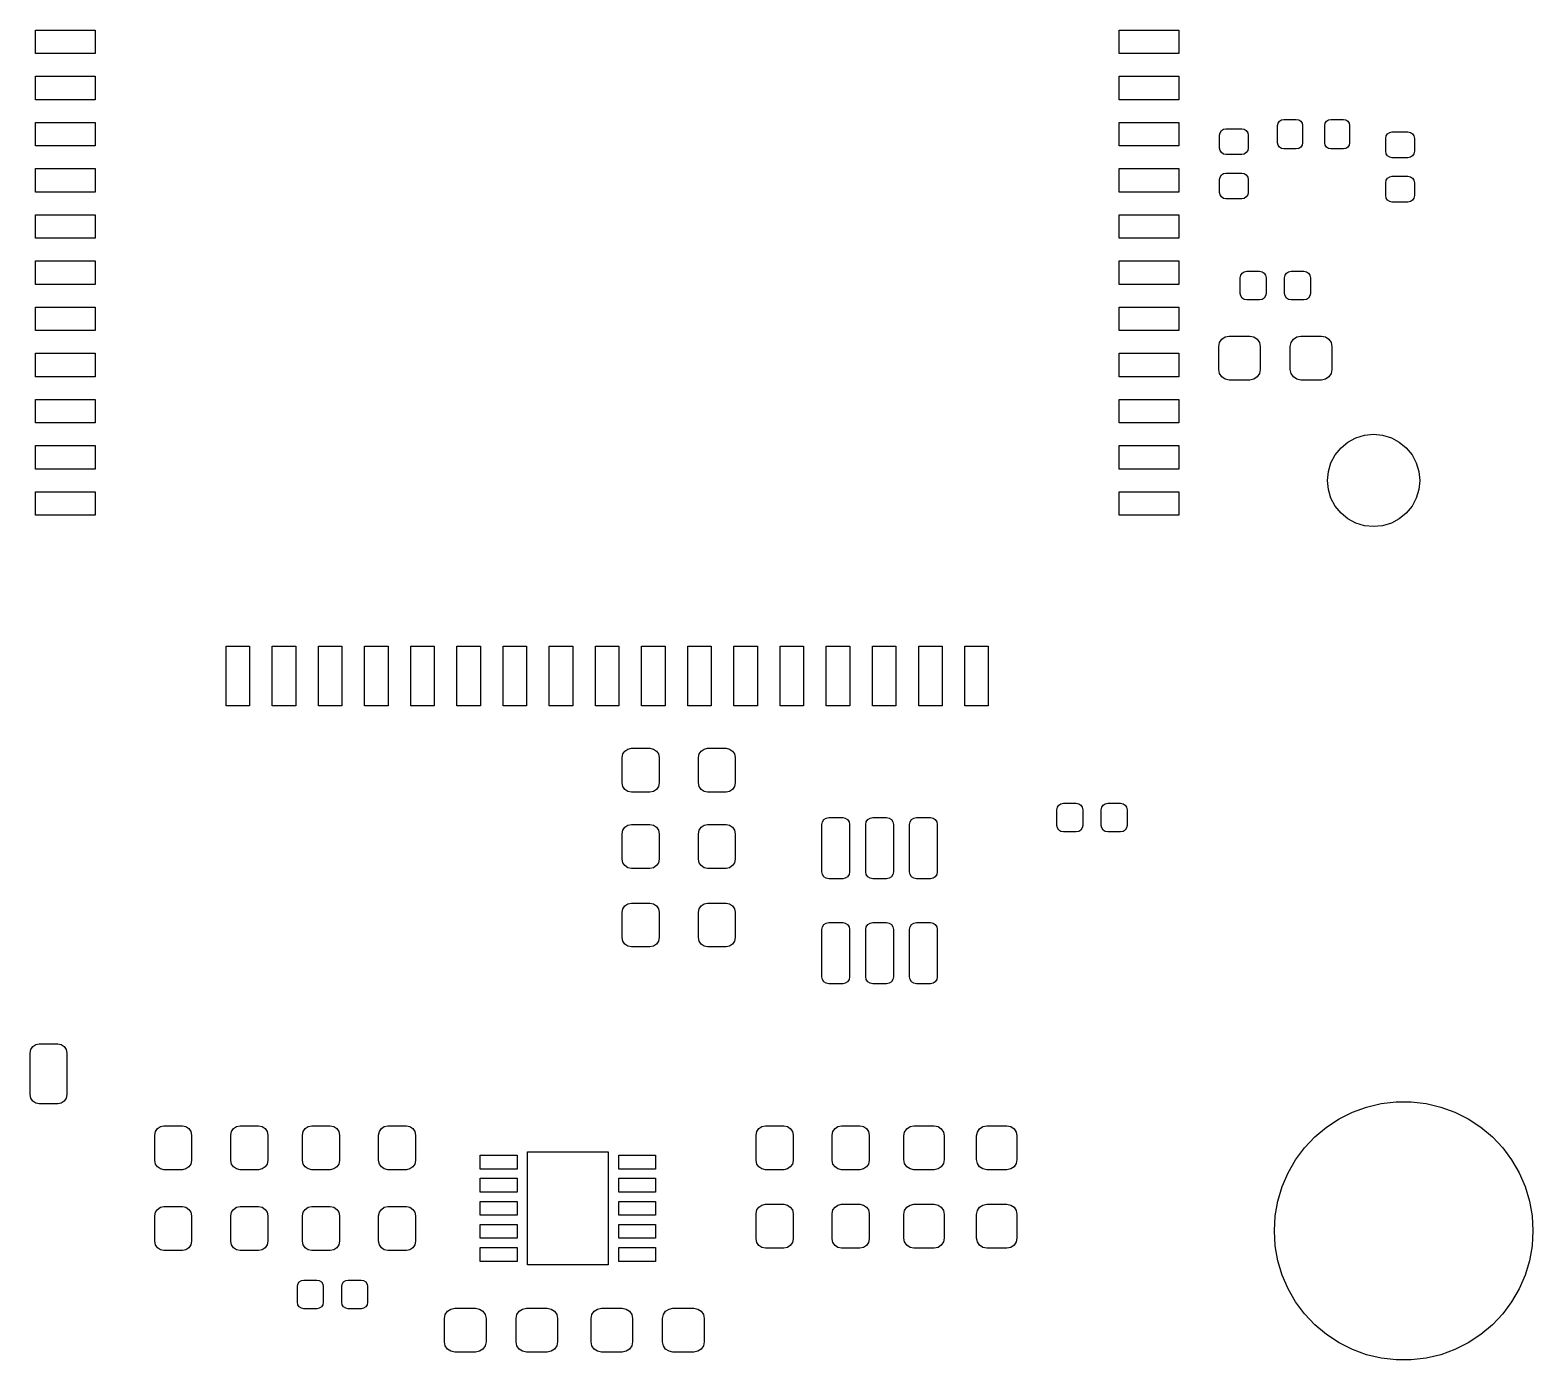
# Model space of a CAD drawing. Extents: x 102.2 to 184.7, y -143.6 to -85.5.
# Drawn here: x 151.25 to 183.8, y -142.79 to -114 of the extents above; entities that cross this region are included whole.
import ezdxf

# ---------------------------------------------------------------- set-up
doc = ezdxf.new("R2010")
doc.units = 0
doc.layers.add('BLACK', color=7, linetype='CONTINUOUS')

msp = doc.modelspace()

# ---------------------------------------------------------------- linework, layer by layer
at = {"layer": 'BLACK', "linetype": 'CONTINUOUS'}
for p, q in [((151.368, -114.504), (151.368, -113.996)), ((151.368, -113.996), (152.663, -113.996)), ((152.663, -113.996), (152.663, -114.504)), ((174.837, -114.504), (174.837, -113.996)), ((174.837, -113.996), (176.132, -113.996)), ((176.132, -113.996), (176.132, -114.504)), ((152.663, -114.504), (151.368, -114.504)), ((176.132, -114.504), (174.837, -114.504)), ((151.368, -115.504), (151.368, -114.996)), ((151.368, -114.996), (152.663, -114.996)), ((152.663, -114.996), (152.663, -115.504)), ((174.837, -115.504), (174.837, -114.996)), ((174.837, -114.996), (176.132, -114.996)), ((176.132, -114.996), (176.132, -115.504)), ((152.663, -115.504), (151.368, -115.504)), ((176.132, -115.504), (174.837, -115.504)), ((151.368, -116.504), (151.368, -115.996)), ((151.368, -115.996), (152.663, -115.996)), ((152.663, -115.996), (152.663, -116.504)), ((174.837, -116.504), (174.837, -115.996)), ((174.837, -115.996), (176.132, -115.996)), ((176.132, -115.996), (176.132, -116.504)), ((177.023, -116.219), (177.053, -116.173)), ((177.053, -116.173), (177.099, -116.143)), ((177.099, -116.143), (177.152, -116.132)), ((177.152, -116.132), (177.492, -116.132)), ((177.492, -116.132), (177.546, -116.143)), ((177.546, -116.143), (177.591, -116.173)), ((177.591, -116.173), (177.622, -116.219)), ((178.27, -116.065), (178.28, -116.013)), ((178.27, -116.435), (178.27, -116.065)), ((178.28, -116.013), (178.31, -115.97)), ((178.31, -115.97), (178.353, -115.94)), ((178.353, -115.94), (178.405, -115.93)), ((178.405, -115.93), (178.675, -115.93)), ((178.675, -115.93), (178.727, -115.94)), ((178.727, -115.94), (178.77, -115.97)), ((178.77, -115.97), (178.8, -116.013)), ((178.8, -116.013), (178.81, -116.065)), ((178.81, -116.065), (178.81, -116.435)), ((179.29, -116.065), (179.3, -116.013)), ((179.29, -116.435), (179.29, -116.065)), ((179.3, -116.013), (179.33, -115.97)), ((179.33, -115.97), (179.373, -115.94)), ((179.373, -115.94), (179.425, -115.93)), ((179.425, -115.93), (179.695, -115.93)), ((179.695, -115.93), (179.747, -115.94)), ((179.747, -115.94), (179.79, -115.97)), ((179.79, -115.97), (179.82, -116.013)), ((179.82, -116.013), (179.83, -116.065)), ((179.83, -116.065), (179.83, -116.435)), ((180.699, -116.213), (180.752, -116.202)), ((180.752, -116.202), (181.092, -116.202)), ((181.092, -116.202), (181.146, -116.213)), ((152.663, -116.504), (151.368, -116.504)), ((176.132, -116.504), (174.837, -116.504)), ((177.012, -116.272), (177.023, -116.219)), ((177.012, -116.552), (177.012, -116.272)), ((177.622, -116.219), (177.632, -116.272)), ((177.632, -116.272), (177.632, -116.552)), ((178.28, -116.487), (178.27, -116.435)), ((178.31, -116.53), (178.28, -116.487)), ((178.8, -116.487), (178.77, -116.53)), ((178.81, -116.435), (178.8, -116.487)), ((179.3, -116.487), (179.29, -116.435)), ((179.33, -116.53), (179.3, -116.487)), ((179.82, -116.487), (179.79, -116.53)), ((179.83, -116.435), (179.82, -116.487)), ((180.612, -116.342), (180.623, -116.289)), ((180.612, -116.622), (180.612, -116.342)), ((180.623, -116.289), (180.653, -116.243)), ((180.653, -116.243), (180.699, -116.213)), ((181.146, -116.213), (181.191, -116.243)), ((181.191, -116.243), (181.222, -116.289)), ((181.222, -116.289), (181.232, -116.342)), ((181.232, -116.342), (181.232, -116.622)), ((177.023, -116.606), (177.012, -116.552)), ((177.053, -116.651), (177.023, -116.606)), ((177.099, -116.682), (177.053, -116.651)), ((177.152, -116.692), (177.099, -116.682)), ((177.492, -116.692), (177.152, -116.692)), ((177.546, -116.682), (177.492, -116.692)), ((177.591, -116.651), (177.546, -116.682)), ((177.622, -116.606), (177.591, -116.651)), ((177.632, -116.552), (177.622, -116.606)), ((178.353, -116.56), (178.31, -116.53)), ((178.405, -116.57), (178.353, -116.56)), ((178.675, -116.57), (178.405, -116.57)), ((178.727, -116.56), (178.675, -116.57)), ((178.77, -116.53), (178.727, -116.56)), ((179.373, -116.56), (179.33, -116.53)), ((179.425, -116.57), (179.373, -116.56)), ((179.695, -116.57), (179.425, -116.57)), ((179.747, -116.56), (179.695, -116.57)), ((179.79, -116.53), (179.747, -116.56)), ((180.623, -116.676), (180.612, -116.622)), ((180.653, -116.721), (180.623, -116.676)), ((180.699, -116.752), (180.653, -116.721)), ((180.752, -116.762), (180.699, -116.752)), ((181.092, -116.762), (180.752, -116.762)), ((181.146, -116.752), (181.092, -116.762)), ((181.191, -116.721), (181.146, -116.752)), ((181.222, -116.676), (181.191, -116.721)), ((181.232, -116.622), (181.222, -116.676)), ((151.368, -117.504), (151.368, -116.996)), ((151.368, -116.996), (152.663, -116.996)), ((152.663, -116.996), (152.663, -117.504)), ((174.837, -117.504), (174.837, -116.996)), ((174.837, -116.996), (176.132, -116.996)), ((176.132, -116.996), (176.132, -117.504)), ((177.012, -117.232), (177.023, -117.179)), ((177.023, -117.179), (177.053, -117.133)), ((177.053, -117.133), (177.099, -117.103)), ((177.099, -117.103), (177.152, -117.092)), ((177.152, -117.092), (177.492, -117.092)), ((177.492, -117.092), (177.546, -117.103)), ((177.546, -117.103), (177.591, -117.133)), ((177.591, -117.133), (177.622, -117.179)), ((177.622, -117.179), (177.632, -117.232)), ((180.653, -117.203), (180.699, -117.173)), ((180.699, -117.173), (180.752, -117.162)), ((180.752, -117.162), (181.092, -117.162)), ((181.092, -117.162), (181.146, -117.173)), ((181.146, -117.173), (181.191, -117.203)), ((152.663, -117.504), (151.368, -117.504)), ((176.132, -117.504), (174.837, -117.504)), ((177.012, -117.512), (177.012, -117.232)), ((177.632, -117.232), (177.632, -117.512)), ((180.612, -117.302), (180.623, -117.249)), ((180.612, -117.582), (180.612, -117.302)), ((180.623, -117.249), (180.653, -117.203)), ((181.191, -117.203), (181.222, -117.249)), ((181.222, -117.249), (181.232, -117.302)), ((181.232, -117.302), (181.232, -117.582)), ((177.023, -117.566), (177.012, -117.512)), ((177.053, -117.611), (177.023, -117.566)), ((177.099, -117.642), (177.053, -117.611)), ((177.152, -117.652), (177.099, -117.642)), ((177.492, -117.652), (177.152, -117.652)), ((177.546, -117.642), (177.492, -117.652)), ((177.591, -117.611), (177.546, -117.642)), ((177.622, -117.566), (177.591, -117.611)), ((177.632, -117.512), (177.622, -117.566)), ((180.623, -117.636), (180.612, -117.582)), ((180.653, -117.681), (180.623, -117.636)), ((180.699, -117.712), (180.653, -117.681)), ((180.752, -117.722), (180.699, -117.712)), ((181.092, -117.722), (180.752, -117.722)), ((181.146, -117.712), (181.092, -117.722)), ((181.191, -117.681), (181.146, -117.712)), ((181.222, -117.636), (181.191, -117.681)), ((181.232, -117.582), (181.222, -117.636)), ((151.368, -118.504), (151.368, -117.996)), ((151.368, -117.996), (152.663, -117.996)), ((152.663, -117.996), (152.663, -118.504)), ((174.837, -118.504), (174.837, -117.996)), ((174.837, -117.996), (176.132, -117.996)), ((176.132, -117.996), (176.132, -118.504)), ((152.663, -118.504), (151.368, -118.504)), ((176.132, -118.504), (174.837, -118.504)), ((151.368, -119.504), (151.368, -118.996)), ((151.368, -118.996), (152.663, -118.996)), ((152.663, -118.996), (152.663, -119.504)), ((174.837, -119.504), (174.837, -118.996)), ((174.837, -118.996), (176.132, -118.996)), ((176.132, -118.996), (176.132, -119.504)), ((177.46, -119.36), (177.471, -119.306)), ((177.46, -119.7), (177.46, -119.36)), ((177.471, -119.306), (177.501, -119.261)), ((177.501, -119.261), (177.546, -119.231)), ((177.546, -119.231), (177.6, -119.22)), ((177.6, -119.22), (177.88, -119.22)), ((177.88, -119.22), (177.934, -119.231)), ((177.934, -119.231), (177.979, -119.261)), ((177.979, -119.261), (178.009, -119.306)), ((178.009, -119.306), (178.02, -119.36)), ((178.02, -119.36), (178.02, -119.7)), ((178.42, -119.36), (178.431, -119.306)), ((178.42, -119.7), (178.42, -119.36)), ((178.431, -119.306), (178.461, -119.261)), ((178.461, -119.261), (178.506, -119.231)), ((178.506, -119.231), (178.56, -119.22)), ((178.56, -119.22), (178.84, -119.22)), ((178.84, -119.22), (178.894, -119.231)), ((178.894, -119.231), (178.939, -119.261)), ((178.939, -119.261), (178.969, -119.306)), ((178.969, -119.306), (178.98, -119.36)), ((178.98, -119.36), (178.98, -119.7)), ((152.663, -119.504), (151.368, -119.504)), ((176.132, -119.504), (174.837, -119.504)), ((177.471, -119.754), (177.46, -119.7)), ((177.501, -119.799), (177.471, -119.754)), ((178.009, -119.754), (177.979, -119.799)), ((178.02, -119.7), (178.009, -119.754)), ((178.431, -119.754), (178.42, -119.7)), ((178.461, -119.799), (178.431, -119.754)), ((178.969, -119.754), (178.939, -119.799)), ((178.98, -119.7), (178.969, -119.754)), ((151.368, -120.504), (151.368, -119.996)), ((151.368, -119.996), (152.663, -119.996)), ((152.663, -119.996), (152.663, -120.504)), ((174.837, -120.504), (174.837, -119.996)), ((174.837, -119.996), (176.132, -119.996)), ((176.132, -119.996), (176.132, -120.504)), ((177.546, -119.829), (177.501, -119.799)), ((177.6, -119.84), (177.546, -119.829)), ((177.88, -119.84), (177.6, -119.84)), ((177.934, -119.829), (177.88, -119.84)), ((177.979, -119.799), (177.934, -119.829)), ((178.506, -119.829), (178.461, -119.799)), ((178.56, -119.84), (178.506, -119.829)), ((178.84, -119.84), (178.56, -119.84)), ((178.894, -119.829), (178.84, -119.84)), ((178.939, -119.799), (178.894, -119.829)), ((152.663, -120.504), (151.368, -120.504)), ((176.132, -120.504), (174.837, -120.504)), ((177.012, -120.764), (177.061, -120.691)), ((177.061, -120.691), (177.134, -120.642)), ((177.134, -120.642), (177.22, -120.625)), ((177.22, -120.625), (177.67, -120.625)), ((177.67, -120.625), (177.756, -120.642)), ((177.756, -120.642), (177.829, -120.691)), ((177.829, -120.691), (177.878, -120.764)), ((178.562, -120.764), (178.611, -120.691)), ((178.611, -120.691), (178.684, -120.642)), ((178.684, -120.642), (178.77, -120.625)), ((178.77, -120.625), (179.22, -120.625)), ((179.22, -120.625), (179.306, -120.642)), ((179.306, -120.642), (179.379, -120.691)), ((179.379, -120.691), (179.428, -120.764)), ((151.368, -121.504), (151.368, -120.996)), ((151.368, -120.996), (152.663, -120.996)), ((152.663, -120.996), (152.663, -121.504)), ((174.837, -121.504), (174.837, -120.996)), ((174.837, -120.996), (176.132, -120.996)), ((176.132, -120.996), (176.132, -121.504)), ((176.995, -120.85), (177.012, -120.764)), ((176.995, -121.35), (176.995, -120.85)), ((177.878, -120.764), (177.895, -120.85)), ((177.895, -120.85), (177.895, -121.35)), ((178.545, -120.85), (178.562, -120.764)), ((178.545, -121.35), (178.545, -120.85)), ((179.428, -120.764), (179.445, -120.85)), ((179.445, -120.85), (179.445, -121.35)), ((177.012, -121.436), (176.995, -121.35)), ((177.895, -121.35), (177.878, -121.436)), ((178.562, -121.436), (178.545, -121.35)), ((179.445, -121.35), (179.428, -121.436)), ((152.663, -121.504), (151.368, -121.504)), ((176.132, -121.504), (174.837, -121.504)), ((177.061, -121.509), (177.012, -121.436)), ((177.134, -121.558), (177.061, -121.509)), ((177.22, -121.575), (177.134, -121.558)), ((177.67, -121.575), (177.22, -121.575)), ((177.756, -121.558), (177.67, -121.575)), ((177.829, -121.509), (177.756, -121.558)), ((177.878, -121.436), (177.829, -121.509)), ((178.611, -121.509), (178.562, -121.436)), ((178.684, -121.558), (178.611, -121.509)), ((178.77, -121.575), (178.684, -121.558)), ((179.22, -121.575), (178.77, -121.575)), ((179.306, -121.558), (179.22, -121.575)), ((179.379, -121.509), (179.306, -121.558)), ((179.428, -121.436), (179.379, -121.509)), ((151.368, -122.504), (151.368, -121.996)), ((151.368, -121.996), (152.663, -121.996)), ((152.663, -121.996), (152.663, -122.504)), ((174.837, -122.504), (174.837, -121.996)), ((174.837, -121.996), (176.132, -121.996)), ((176.132, -121.996), (176.132, -122.504)), ((152.663, -122.504), (151.368, -122.504)), ((176.132, -122.504), (174.837, -122.504)), ((151.368, -123.504), (151.368, -122.996)), ((151.368, -122.996), (152.663, -122.996)), ((152.663, -122.996), (152.663, -123.504)), ((174.837, -123.504), (174.837, -122.996)), ((174.837, -122.996), (176.132, -122.996)), ((176.132, -122.996), (176.132, -123.504)), ((179.643, -123.043), (179.794, -122.919)), ((179.794, -122.919), (179.967, -122.826)), ((179.967, -122.826), (180.155, -122.769)), ((180.155, -122.769), (180.35, -122.75)), ((180.35, -122.75), (180.545, -122.769)), ((180.545, -122.769), (180.733, -122.826)), ((180.733, -122.826), (180.906, -122.919)), ((180.906, -122.919), (181.057, -123.043)), ((179.426, -123.367), (179.519, -123.194)), ((179.519, -123.194), (179.643, -123.043)), ((181.057, -123.043), (181.181, -123.194)), ((181.181, -123.194), (181.274, -123.367)), ((152.663, -123.504), (151.368, -123.504)), ((176.132, -123.504), (174.837, -123.504)), ((179.35, -123.75), (179.369, -123.555)), ((179.369, -123.555), (179.426, -123.367)), ((181.274, -123.367), (181.331, -123.555)), ((181.331, -123.555), (181.35, -123.75)), ((151.368, -124.504), (151.368, -123.996)), ((151.368, -123.996), (152.663, -123.996)), ((152.663, -123.996), (152.663, -124.504)), ((174.837, -124.504), (174.837, -123.996)), ((174.837, -123.996), (176.132, -123.996)), ((176.132, -123.996), (176.132, -124.504)), ((179.369, -123.945), (179.35, -123.75)), ((179.426, -124.133), (179.369, -123.945)), ((181.331, -123.945), (181.274, -124.133)), ((181.35, -123.75), (181.331, -123.945)), ((179.519, -124.306), (179.426, -124.133)), ((179.643, -124.457), (179.519, -124.306)), ((181.181, -124.306), (181.057, -124.457)), ((181.274, -124.133), (181.181, -124.306)), ((152.663, -124.504), (151.368, -124.504)), ((176.132, -124.504), (174.837, -124.504)), ((179.794, -124.581), (179.643, -124.457)), ((179.967, -124.674), (179.794, -124.581)), ((180.906, -124.581), (180.733, -124.674)), ((181.057, -124.457), (180.906, -124.581)), ((180.155, -124.731), (179.967, -124.674)), ((180.35, -124.75), (180.155, -124.731)), ((180.545, -124.731), (180.35, -124.75)), ((180.733, -124.674), (180.545, -124.731)), ((155.496, -128.632), (155.496, -127.337)), ((155.496, -127.337), (156.004, -127.337)), ((156.004, -127.337), (156.004, -128.632)), ((156.496, -128.632), (156.496, -127.337)), ((156.496, -127.337), (157.004, -127.337)), ((157.004, -127.337), (157.004, -128.632)), ((157.496, -128.632), (157.496, -127.337)), ((157.496, -127.337), (158.004, -127.337)), ((158.004, -127.337), (158.004, -128.632)), ((158.496, -128.632), (158.496, -127.337)), ((158.496, -127.337), (159.004, -127.337)), ((159.004, -127.337), (159.004, -128.632)), ((159.496, -128.632), (159.496, -127.337)), ((159.496, -127.337), (160.004, -127.337)), ((160.004, -127.337), (160.004, -128.632)), ((160.496, -128.632), (160.496, -127.337)), ((160.496, -127.337), (161.004, -127.337)), ((161.004, -127.337), (161.004, -128.632)), ((161.496, -128.632), (161.496, -127.337)), ((161.496, -127.337), (162.004, -127.337)), ((162.004, -127.337), (162.004, -128.632)), ((162.496, -128.632), (162.496, -127.337)), ((162.496, -127.337), (163.004, -127.337)), ((163.004, -127.337), (163.004, -128.632)), ((163.496, -128.632), (163.496, -127.337)), ((163.496, -127.337), (164.004, -127.337)), ((164.004, -127.337), (164.004, -128.632)), ((164.496, -128.632), (164.496, -127.337)), ((164.496, -127.337), (165.004, -127.337)), ((165.004, -127.337), (165.004, -128.632)), ((165.496, -128.632), (165.496, -127.337)), ((165.496, -127.337), (166.004, -127.337)), ((166.004, -127.337), (166.004, -128.632)), ((166.496, -128.632), (166.496, -127.337)), ((166.496, -127.337), (167.004, -127.337)), ((167.004, -127.337), (167.004, -128.632)), ((167.496, -128.632), (167.496, -127.337)), ((167.496, -127.337), (168.004, -127.337)), ((168.004, -127.337), (168.004, -128.632)), ((168.496, -128.632), (168.496, -127.337)), ((168.496, -127.337), (169.004, -127.337)), ((169.004, -127.337), (169.004, -128.632)), ((169.496, -128.632), (169.496, -127.337)), ((169.496, -127.337), (170.004, -127.337)), ((170.004, -127.337), (170.004, -128.632)), ((170.496, -128.632), (170.496, -127.337)), ((170.496, -127.337), (171.004, -127.337)), ((171.004, -127.337), (171.004, -128.632)), ((171.496, -128.632), (171.496, -127.337)), ((171.496, -127.337), (172.004, -127.337)), ((172.004, -127.337), (172.004, -128.632)), ((156.004, -128.632), (155.496, -128.632)), ((157.004, -128.632), (156.496, -128.632)), ((158.004, -128.632), (157.496, -128.632)), ((159.004, -128.632), (158.496, -128.632)), ((160.004, -128.632), (159.496, -128.632)), ((161.004, -128.632), (160.496, -128.632)), ((162.004, -128.632), (161.496, -128.632)), ((163.004, -128.632), (162.496, -128.632)), ((164.004, -128.632), (163.496, -128.632)), ((165.004, -128.632), (164.496, -128.632)), ((166.004, -128.632), (165.496, -128.632)), ((167.004, -128.632), (166.496, -128.632)), ((168.004, -128.632), (167.496, -128.632)), ((169.004, -128.632), (168.496, -128.632)), ((170.004, -128.632), (169.496, -128.632)), ((171.004, -128.632), (170.496, -128.632)), ((172.004, -128.632), (171.496, -128.632)), ((164.075, -129.75), (164.09, -129.673)), ((164.075, -130.3), (164.075, -129.75)), ((164.09, -129.673), (164.134, -129.609)), ((164.134, -129.609), (164.198, -129.565)), ((164.198, -129.565), (164.275, -129.55)), ((164.275, -129.55), (164.675, -129.55)), ((164.675, -129.55), (164.752, -129.565)), ((164.752, -129.565), (164.816, -129.609)), ((164.816, -129.609), (164.86, -129.673)), ((164.86, -129.673), (164.875, -129.75)), ((164.875, -129.75), (164.875, -130.3)), ((165.725, -129.75), (165.74, -129.673)), ((165.725, -130.3), (165.725, -129.75)), ((165.74, -129.673), (165.784, -129.609)), ((165.784, -129.609), (165.848, -129.565)), ((165.848, -129.565), (165.925, -129.55)), ((165.925, -129.55), (166.325, -129.55)), ((166.325, -129.55), (166.402, -129.565)), ((166.402, -129.565), (166.466, -129.609)), ((166.466, -129.609), (166.51, -129.673)), ((166.51, -129.673), (166.525, -129.75)), ((166.525, -129.75), (166.525, -130.3)), ((164.09, -130.377), (164.075, -130.3)), ((164.134, -130.441), (164.09, -130.377)), ((164.198, -130.485), (164.134, -130.441)), ((164.275, -130.5), (164.198, -130.485)), ((164.675, -130.5), (164.275, -130.5)), ((164.752, -130.485), (164.675, -130.5)), ((164.816, -130.441), (164.752, -130.485)), ((164.86, -130.377), (164.816, -130.441)), ((164.875, -130.3), (164.86, -130.377)), ((165.74, -130.377), (165.725, -130.3)), ((165.784, -130.441), (165.74, -130.377)), ((165.848, -130.485), (165.784, -130.441)), ((165.925, -130.5), (165.848, -130.485)), ((166.325, -130.5), (165.925, -130.5)), ((166.402, -130.485), (166.325, -130.5)), ((166.466, -130.441), (166.402, -130.485)), ((166.51, -130.377), (166.466, -130.441)), ((166.525, -130.3), (166.51, -130.377)), ((173.49, -130.88), (173.501, -130.826)), ((173.501, -130.826), (173.531, -130.781)), ((173.531, -130.781), (173.576, -130.751)), ((173.576, -130.751), (173.63, -130.74)), ((173.63, -130.74), (173.91, -130.74)), ((173.91, -130.74), (173.964, -130.751)), ((173.964, -130.751), (174.009, -130.781)), ((174.009, -130.781), (174.039, -130.826)), ((174.039, -130.826), (174.05, -130.88)), ((174.45, -130.88), (174.461, -130.826)), ((174.461, -130.826), (174.491, -130.781)), ((174.491, -130.781), (174.536, -130.751)), ((174.536, -130.751), (174.59, -130.74)), ((174.59, -130.74), (174.87, -130.74)), ((174.87, -130.74), (174.924, -130.751)), ((174.924, -130.751), (174.969, -130.781)), ((174.969, -130.781), (174.999, -130.826)), ((174.999, -130.826), (175.01, -130.88)), ((168.4, -131.2), (168.411, -131.143)), ((168.411, -131.143), (168.444, -131.094)), ((168.444, -131.094), (168.493, -131.061)), ((168.493, -131.061), (168.55, -131.05)), ((168.55, -131.05), (168.85, -131.05)), ((168.85, -131.05), (168.907, -131.061)), ((168.907, -131.061), (168.956, -131.094)), ((168.956, -131.094), (168.989, -131.143)), ((168.989, -131.143), (169, -131.2)), ((169.35, -131.2), (169.361, -131.143)), ((169.361, -131.143), (169.394, -131.094)), ((169.394, -131.094), (169.443, -131.061)), ((169.443, -131.061), (169.5, -131.05)), ((169.5, -131.05), (169.8, -131.05)), ((169.8, -131.05), (169.857, -131.061)), ((169.857, -131.061), (169.906, -131.094)), ((169.906, -131.094), (169.939, -131.143)), ((169.939, -131.143), (169.95, -131.2)), ((170.3, -131.2), (170.311, -131.143)), ((170.311, -131.143), (170.344, -131.094)), ((170.344, -131.094), (170.393, -131.061)), ((170.393, -131.061), (170.45, -131.05)), ((170.45, -131.05), (170.75, -131.05)), ((170.75, -131.05), (170.807, -131.061)), ((170.807, -131.061), (170.856, -131.094)), ((170.856, -131.094), (170.889, -131.143)), ((170.889, -131.143), (170.9, -131.2)), ((173.49, -131.22), (173.49, -130.88)), ((174.05, -130.88), (174.05, -131.22)), ((174.45, -131.22), (174.45, -130.88)), ((175.01, -130.88), (175.01, -131.22)), ((164.075, -131.4), (164.09, -131.323)), ((164.075, -131.95), (164.075, -131.4)), ((164.09, -131.323), (164.134, -131.259)), ((164.134, -131.259), (164.198, -131.215)), ((164.198, -131.215), (164.275, -131.2)), ((164.275, -131.2), (164.675, -131.2)), ((164.675, -131.2), (164.752, -131.215)), ((164.752, -131.215), (164.816, -131.259)), ((164.816, -131.259), (164.86, -131.323)), ((164.86, -131.323), (164.875, -131.4)), ((164.875, -131.4), (164.875, -131.95)), ((165.725, -131.4), (165.74, -131.323)), ((165.725, -131.95), (165.725, -131.4)), ((165.74, -131.323), (165.784, -131.259)), ((165.784, -131.259), (165.848, -131.215)), ((165.848, -131.215), (165.925, -131.2)), ((165.925, -131.2), (166.325, -131.2)), ((166.325, -131.2), (166.402, -131.215)), ((166.402, -131.215), (166.466, -131.259)), ((166.466, -131.259), (166.51, -131.323)), ((166.51, -131.323), (166.525, -131.4)), ((166.525, -131.4), (166.525, -131.95)), ((168.4, -132.225), (168.4, -131.2)), ((169, -131.2), (169, -132.225)), ((169.35, -132.225), (169.35, -131.2)), ((169.95, -131.2), (169.95, -132.225)), ((170.3, -132.225), (170.3, -131.2)), ((170.9, -131.2), (170.9, -132.225)), ((173.501, -131.274), (173.49, -131.22)), ((173.531, -131.319), (173.501, -131.274)), ((173.576, -131.349), (173.531, -131.319)), ((173.63, -131.36), (173.576, -131.349)), ((173.91, -131.36), (173.63, -131.36)), ((173.964, -131.349), (173.91, -131.36)), ((174.009, -131.319), (173.964, -131.349)), ((174.039, -131.274), (174.009, -131.319)), ((174.05, -131.22), (174.039, -131.274)), ((174.461, -131.274), (174.45, -131.22)), ((174.491, -131.319), (174.461, -131.274)), ((174.536, -131.349), (174.491, -131.319)), ((174.59, -131.36), (174.536, -131.349)), ((174.87, -131.36), (174.59, -131.36)), ((174.924, -131.349), (174.87, -131.36)), ((174.969, -131.319), (174.924, -131.349)), ((174.999, -131.274), (174.969, -131.319)), ((175.01, -131.22), (174.999, -131.274)), ((164.09, -132.027), (164.075, -131.95)), ((164.134, -132.091), (164.09, -132.027)), ((164.198, -132.135), (164.134, -132.091)), ((164.275, -132.15), (164.198, -132.135)), ((164.675, -132.15), (164.275, -132.15)), ((164.752, -132.135), (164.675, -132.15)), ((164.816, -132.091), (164.752, -132.135)), ((164.86, -132.027), (164.816, -132.091)), ((164.875, -131.95), (164.86, -132.027)), ((165.74, -132.027), (165.725, -131.95)), ((165.784, -132.091), (165.74, -132.027)), ((165.848, -132.135), (165.784, -132.091)), ((165.925, -132.15), (165.848, -132.135)), ((166.325, -132.15), (165.925, -132.15)), ((166.402, -132.135), (166.325, -132.15)), ((166.466, -132.091), (166.402, -132.135)), ((166.51, -132.027), (166.466, -132.091)), ((166.525, -131.95), (166.51, -132.027)), ((168.411, -132.282), (168.4, -132.225)), ((168.444, -132.331), (168.411, -132.282)), ((168.493, -132.364), (168.444, -132.331)), ((168.55, -132.375), (168.493, -132.364)), ((168.85, -132.375), (168.55, -132.375)), ((168.907, -132.364), (168.85, -132.375)), ((168.956, -132.331), (168.907, -132.364)), ((168.989, -132.282), (168.956, -132.331)), ((169, -132.225), (168.989, -132.282)), ((169.361, -132.282), (169.35, -132.225)), ((169.394, -132.331), (169.361, -132.282)), ((169.443, -132.364), (169.394, -132.331)), ((169.5, -132.375), (169.443, -132.364)), ((169.8, -132.375), (169.5, -132.375)), ((169.857, -132.364), (169.8, -132.375)), ((169.906, -132.331), (169.857, -132.364)), ((169.939, -132.282), (169.906, -132.331)), ((169.95, -132.225), (169.939, -132.282)), ((170.311, -132.282), (170.3, -132.225)), ((170.344, -132.331), (170.311, -132.282)), ((170.393, -132.364), (170.344, -132.331)), ((170.45, -132.375), (170.393, -132.364)), ((170.75, -132.375), (170.45, -132.375)), ((170.807, -132.364), (170.75, -132.375)), ((170.856, -132.331), (170.807, -132.364)), ((170.889, -132.282), (170.856, -132.331)), ((170.9, -132.225), (170.889, -132.282)), ((164.075, -133.1), (164.09, -133.023)), ((164.075, -133.65), (164.075, -133.1)), ((164.09, -133.023), (164.134, -132.959)), ((164.134, -132.959), (164.198, -132.915)), ((164.198, -132.915), (164.275, -132.9)), ((164.275, -132.9), (164.675, -132.9)), ((164.675, -132.9), (164.752, -132.915)), ((164.752, -132.915), (164.816, -132.959)), ((164.816, -132.959), (164.86, -133.023)), ((164.86, -133.023), (164.875, -133.1)), ((164.875, -133.1), (164.875, -133.65)), ((165.725, -133.1), (165.74, -133.023)), ((165.725, -133.65), (165.725, -133.1)), ((165.74, -133.023), (165.784, -132.959)), ((165.784, -132.959), (165.848, -132.915)), ((165.848, -132.915), (165.925, -132.9)), ((165.925, -132.9), (166.325, -132.9)), ((166.325, -132.9), (166.402, -132.915)), ((166.402, -132.915), (166.466, -132.959)), ((166.466, -132.959), (166.51, -133.023)), ((166.51, -133.023), (166.525, -133.1)), ((166.525, -133.1), (166.525, -133.65)), ((168.4, -133.475), (168.411, -133.418)), ((168.411, -133.418), (168.444, -133.369)), ((168.444, -133.369), (168.493, -133.336)), ((168.493, -133.336), (168.55, -133.325)), ((168.55, -133.325), (168.85, -133.325)), ((168.85, -133.325), (168.907, -133.336)), ((168.907, -133.336), (168.956, -133.369)), ((168.956, -133.369), (168.989, -133.418)), ((168.989, -133.418), (169, -133.475)), ((169.35, -133.475), (169.361, -133.418)), ((169.361, -133.418), (169.394, -133.369)), ((169.394, -133.369), (169.443, -133.336)), ((169.443, -133.336), (169.5, -133.325)), ((169.5, -133.325), (169.8, -133.325)), ((169.8, -133.325), (169.857, -133.336)), ((169.857, -133.336), (169.906, -133.369)), ((169.906, -133.369), (169.939, -133.418)), ((169.939, -133.418), (169.95, -133.475)), ((170.3, -133.475), (170.311, -133.418)), ((170.311, -133.418), (170.344, -133.369)), ((170.344, -133.369), (170.393, -133.336)), ((170.393, -133.336), (170.45, -133.325)), ((170.45, -133.325), (170.75, -133.325)), ((170.75, -133.325), (170.807, -133.336)), ((170.807, -133.336), (170.856, -133.369)), ((170.856, -133.369), (170.889, -133.418)), ((170.889, -133.418), (170.9, -133.475)), ((164.09, -133.727), (164.075, -133.65)), ((164.134, -133.791), (164.09, -133.727)), ((164.86, -133.727), (164.816, -133.791)), ((164.875, -133.65), (164.86, -133.727)), ((165.74, -133.727), (165.725, -133.65)), ((165.784, -133.791), (165.74, -133.727)), ((166.51, -133.727), (166.466, -133.791)), ((166.525, -133.65), (166.51, -133.727)), ((168.4, -134.5), (168.4, -133.475)), ((169, -133.475), (169, -134.5)), ((169.35, -134.5), (169.35, -133.475)), ((169.95, -133.475), (169.95, -134.5)), ((170.3, -134.5), (170.3, -133.475)), ((170.9, -133.475), (170.9, -134.5)), ((164.198, -133.835), (164.134, -133.791)), ((164.275, -133.85), (164.198, -133.835)), ((164.675, -133.85), (164.275, -133.85)), ((164.752, -133.835), (164.675, -133.85)), ((164.816, -133.791), (164.752, -133.835)), ((165.848, -133.835), (165.784, -133.791)), ((165.925, -133.85), (165.848, -133.835)), ((166.325, -133.85), (165.925, -133.85)), ((166.402, -133.835), (166.325, -133.85)), ((166.466, -133.791), (166.402, -133.835)), ((168.411, -134.557), (168.4, -134.5)), ((168.444, -134.606), (168.411, -134.557)), ((168.493, -134.639), (168.444, -134.606)), ((168.55, -134.65), (168.493, -134.639)), ((168.85, -134.65), (168.55, -134.65)), ((168.907, -134.639), (168.85, -134.65)), ((168.956, -134.606), (168.907, -134.639)), ((168.989, -134.557), (168.956, -134.606)), ((169, -134.5), (168.989, -134.557)), ((169.361, -134.557), (169.35, -134.5)), ((169.394, -134.606), (169.361, -134.557)), ((169.443, -134.639), (169.394, -134.606)), ((169.5, -134.65), (169.443, -134.639)), ((169.8, -134.65), (169.5, -134.65)), ((169.857, -134.639), (169.8, -134.65)), ((169.906, -134.606), (169.857, -134.639)), ((169.939, -134.557), (169.906, -134.606)), ((169.95, -134.5), (169.939, -134.557)), ((170.311, -134.557), (170.3, -134.5)), ((170.344, -134.606), (170.311, -134.557)), ((170.393, -134.639), (170.344, -134.606)), ((170.45, -134.65), (170.393, -134.639)), ((170.75, -134.65), (170.45, -134.65)), ((170.807, -134.639), (170.75, -134.65)), ((170.856, -134.606), (170.807, -134.639)), ((170.889, -134.557), (170.856, -134.606)), ((170.9, -134.5), (170.889, -134.557)), ((151.265, -136.073), (151.309, -136.009)), ((151.309, -136.009), (151.373, -135.965)), ((151.373, -135.965), (151.45, -135.95)), ((151.45, -135.95), (151.85, -135.95)), ((151.85, -135.95), (151.927, -135.965)), ((151.927, -135.965), (151.991, -136.009)), ((151.991, -136.009), (152.035, -136.073)), ((151.25, -136.15), (151.265, -136.073)), ((151.25, -137.05), (151.25, -136.15)), ((152.035, -136.073), (152.05, -136.15)), ((152.05, -136.15), (152.05, -137.05)), ((151.265, -137.127), (151.25, -137.05)), ((151.309, -137.191), (151.265, -137.127)), ((151.373, -137.235), (151.309, -137.191)), ((151.45, -137.25), (151.373, -137.235)), ((151.85, -137.25), (151.45, -137.25)), ((151.927, -137.235), (151.85, -137.25)), ((151.991, -137.191), (151.927, -137.235)), ((152.035, -137.127), (151.991, -137.191)), ((152.05, -137.05), (152.035, -137.127)), ((179.891, -137.429), (180.197, -137.318)), ((180.197, -137.318), (180.514, -137.243)), ((180.514, -137.243), (180.837, -137.205)), ((180.837, -137.205), (181.163, -137.205)), ((181.163, -137.205), (181.486, -137.243)), ((181.486, -137.243), (181.803, -137.318)), ((181.803, -137.318), (182.109, -137.429)), ((179.328, -137.754), (179.6, -137.575)), ((179.6, -137.575), (179.891, -137.429)), ((182.109, -137.429), (182.4, -137.575)), ((182.4, -137.575), (182.672, -137.754)), ((153.95, -137.925), (153.965, -137.848)), ((153.95, -138.475), (153.95, -137.925)), ((153.965, -137.848), (154.009, -137.784)), ((154.009, -137.784), (154.073, -137.74)), ((154.073, -137.74), (154.15, -137.725)), ((154.15, -137.725), (154.55, -137.725)), ((154.55, -137.725), (154.627, -137.74)), ((154.627, -137.74), (154.691, -137.784)), ((154.691, -137.784), (154.735, -137.848)), ((154.735, -137.848), (154.75, -137.925)), ((154.75, -137.925), (154.75, -138.475)), ((155.6, -137.925), (155.615, -137.848)), ((155.6, -138.475), (155.6, -137.925)), ((155.615, -137.848), (155.659, -137.784)), ((155.659, -137.784), (155.723, -137.74)), ((155.723, -137.74), (155.8, -137.725)), ((155.8, -137.725), (156.2, -137.725)), ((156.2, -137.725), (156.277, -137.74)), ((156.277, -137.74), (156.341, -137.784)), ((156.341, -137.784), (156.385, -137.848)), ((156.385, -137.848), (156.4, -137.925)), ((156.4, -137.925), (156.4, -138.475)), ((157.15, -137.925), (157.165, -137.848)), ((157.15, -138.475), (157.15, -137.925)), ((157.165, -137.848), (157.209, -137.784)), ((157.209, -137.784), (157.273, -137.74)), ((157.273, -137.74), (157.35, -137.725)), ((157.35, -137.725), (157.75, -137.725)), ((157.75, -137.725), (157.827, -137.74)), ((157.827, -137.74), (157.891, -137.784)), ((157.891, -137.784), (157.935, -137.848)), ((157.935, -137.848), (157.95, -137.925)), ((157.95, -137.925), (157.95, -138.475)), ((158.8, -137.925), (158.815, -137.848)), ((158.8, -138.475), (158.8, -137.925)), ((158.815, -137.848), (158.859, -137.784)), ((158.859, -137.784), (158.923, -137.74)), ((158.923, -137.74), (159, -137.725)), ((159, -137.725), (159.4, -137.725)), ((159.4, -137.725), (159.477, -137.74)), ((159.477, -137.74), (159.541, -137.784)), ((159.541, -137.784), (159.585, -137.848)), ((159.585, -137.848), (159.6, -137.925)), ((159.6, -137.925), (159.6, -138.475)), ((166.975, -137.925), (166.99, -137.848)), ((166.975, -138.475), (166.975, -137.925)), ((166.99, -137.848), (167.034, -137.784)), ((167.034, -137.784), (167.098, -137.74)), ((167.098, -137.74), (167.175, -137.725)), ((167.175, -137.725), (167.575, -137.725)), ((167.575, -137.725), (167.652, -137.74)), ((167.652, -137.74), (167.716, -137.784)), ((167.716, -137.784), (167.76, -137.848)), ((167.76, -137.848), (167.775, -137.925)), ((167.775, -137.925), (167.775, -138.475)), ((168.625, -137.925), (168.64, -137.848)), ((168.625, -138.475), (168.625, -137.925)), ((168.64, -137.848), (168.684, -137.784)), ((168.684, -137.784), (168.748, -137.74)), ((168.748, -137.74), (168.825, -137.725)), ((168.825, -137.725), (169.225, -137.725)), ((169.225, -137.725), (169.302, -137.74)), ((169.302, -137.74), (169.366, -137.784)), ((169.366, -137.784), (169.41, -137.848)), ((169.41, -137.848), (169.425, -137.925)), ((169.425, -137.925), (169.425, -138.475)), ((170.175, -137.944), (170.192, -137.86)), ((170.175, -138.456), (170.175, -137.944)), ((170.192, -137.86), (170.239, -137.789)), ((170.239, -137.789), (170.31, -137.742)), ((170.31, -137.742), (170.394, -137.725)), ((170.394, -137.725), (170.831, -137.725)), ((170.831, -137.725), (170.915, -137.742)), ((170.915, -137.742), (170.986, -137.789)), ((170.986, -137.789), (171.033, -137.86)), ((171.033, -137.86), (171.05, -137.944)), ((171.05, -137.944), (171.05, -138.456)), ((171.75, -137.944), (171.767, -137.86)), ((171.75, -138.456), (171.75, -137.944)), ((171.767, -137.86), (171.814, -137.789)), ((171.814, -137.789), (171.885, -137.742)), ((171.885, -137.742), (171.969, -137.725)), ((171.969, -137.725), (172.406, -137.725)), ((172.406, -137.725), (172.49, -137.742)), ((172.49, -137.742), (172.561, -137.789)), ((172.561, -137.789), (172.608, -137.86)), ((172.608, -137.86), (172.625, -137.944)), ((172.625, -137.944), (172.625, -138.456)), ((178.855, -138.2), (179.079, -137.963)), ((179.079, -137.963), (179.328, -137.754)), ((182.672, -137.754), (182.921, -137.963)), ((182.921, -137.963), (183.145, -138.2)), ((162.024, -140.737), (162.024, -138.286)), ((162.024, -138.286), (163.774, -138.286)), ((163.774, -138.286), (163.774, -140.737)), ((178.661, -138.461), (178.855, -138.2)), ((183.145, -138.2), (183.339, -138.461)), ((153.965, -138.552), (153.95, -138.475)), ((154.009, -138.616), (153.965, -138.552)), ((154.073, -138.66), (154.009, -138.616)), ((154.15, -138.675), (154.073, -138.66)), ((154.627, -138.66), (154.55, -138.675)), ((154.691, -138.616), (154.627, -138.66)), ((154.735, -138.552), (154.691, -138.616)), ((154.75, -138.475), (154.735, -138.552)), ((155.615, -138.552), (155.6, -138.475)), ((155.659, -138.616), (155.615, -138.552)), ((155.723, -138.66), (155.659, -138.616)), ((155.8, -138.675), (155.723, -138.66)), ((156.277, -138.66), (156.2, -138.675)), ((156.341, -138.616), (156.277, -138.66)), ((156.385, -138.552), (156.341, -138.616)), ((156.4, -138.475), (156.385, -138.552)), ((157.165, -138.552), (157.15, -138.475)), ((157.209, -138.616), (157.165, -138.552)), ((157.273, -138.66), (157.209, -138.616)), ((157.35, -138.675), (157.273, -138.66)), ((157.827, -138.66), (157.75, -138.675)), ((157.891, -138.616), (157.827, -138.66)), ((157.935, -138.552), (157.891, -138.616)), ((157.95, -138.475), (157.935, -138.552)), ((158.815, -138.552), (158.8, -138.475)), ((158.859, -138.616), (158.815, -138.552)), ((158.923, -138.66), (158.859, -138.616)), ((159, -138.675), (158.923, -138.66)), ((159.477, -138.66), (159.4, -138.675)), ((159.541, -138.616), (159.477, -138.66)), ((159.585, -138.552), (159.541, -138.616)), ((159.6, -138.475), (159.585, -138.552)), ((160.999, -138.661), (160.999, -138.362)), ((160.999, -138.362), (161.799, -138.362)), ((161.799, -138.661), (160.999, -138.661)), ((161.799, -138.362), (161.799, -138.661)), ((163.999, -138.661), (163.999, -138.362)), ((163.999, -138.362), (164.799, -138.362)), ((164.799, -138.661), (163.999, -138.661)), ((164.799, -138.362), (164.799, -138.661)), ((166.99, -138.552), (166.975, -138.475)), ((167.034, -138.616), (166.99, -138.552)), ((167.098, -138.66), (167.034, -138.616)), ((167.175, -138.675), (167.098, -138.66)), ((167.652, -138.66), (167.575, -138.675)), ((167.716, -138.616), (167.652, -138.66)), ((167.76, -138.552), (167.716, -138.616)), ((167.775, -138.475), (167.76, -138.552)), ((168.64, -138.552), (168.625, -138.475)), ((168.684, -138.616), (168.64, -138.552)), ((168.748, -138.66), (168.684, -138.616)), ((168.825, -138.675), (168.748, -138.66)), ((169.302, -138.66), (169.225, -138.675)), ((169.366, -138.616), (169.302, -138.66)), ((169.41, -138.552), (169.366, -138.616)), ((169.425, -138.475), (169.41, -138.552)), ((170.192, -138.54), (170.175, -138.456)), ((170.239, -138.611), (170.192, -138.54)), ((170.31, -138.658), (170.239, -138.611)), ((170.394, -138.675), (170.31, -138.658)), ((170.915, -138.658), (170.831, -138.675)), ((170.986, -138.611), (170.915, -138.658)), ((171.033, -138.54), (170.986, -138.611)), ((171.05, -138.456), (171.033, -138.54)), ((171.767, -138.54), (171.75, -138.456)), ((171.814, -138.611), (171.767, -138.54)), ((171.885, -138.658), (171.814, -138.611)), ((171.969, -138.675), (171.885, -138.658)), ((172.49, -138.658), (172.406, -138.675)), ((172.561, -138.611), (172.49, -138.658)), ((172.608, -138.54), (172.561, -138.611)), ((172.625, -138.456), (172.608, -138.54)), ((178.498, -138.743), (178.661, -138.461)), ((183.339, -138.461), (183.502, -138.743)), ((154.55, -138.675), (154.15, -138.675)), ((156.2, -138.675), (155.8, -138.675)), ((157.75, -138.675), (157.35, -138.675)), ((159.4, -138.675), (159, -138.675)), ((160.999, -139.161), (160.999, -138.862)), ((160.999, -138.862), (161.799, -138.862)), ((161.799, -138.862), (161.799, -139.161)), ((163.999, -139.161), (163.999, -138.862)), ((163.999, -138.862), (164.799, -138.862)), ((164.799, -138.862), (164.799, -139.161)), ((167.575, -138.675), (167.175, -138.675)), ((169.225, -138.675), (168.825, -138.675)), ((170.831, -138.675), (170.394, -138.675)), ((172.406, -138.675), (171.969, -138.675)), ((178.369, -139.042), (178.498, -138.743)), ((183.502, -138.743), (183.631, -139.042)), ((161.799, -139.161), (160.999, -139.161)), ((164.799, -139.161), (163.999, -139.161)), ((178.275, -139.354), (178.369, -139.042)), ((183.631, -139.042), (183.725, -139.354)), ((153.95, -139.675), (153.965, -139.598)), ((153.965, -139.598), (154.009, -139.534)), ((154.009, -139.534), (154.073, -139.49)), ((154.073, -139.49), (154.15, -139.475)), ((154.15, -139.475), (154.55, -139.475)), ((154.55, -139.475), (154.627, -139.49)), ((154.627, -139.49), (154.691, -139.534)), ((154.691, -139.534), (154.735, -139.598)), ((154.735, -139.598), (154.75, -139.675)), ((155.6, -139.675), (155.615, -139.598)), ((155.615, -139.598), (155.659, -139.534)), ((155.659, -139.534), (155.723, -139.49)), ((155.723, -139.49), (155.8, -139.475)), ((155.8, -139.475), (156.2, -139.475)), ((156.2, -139.475), (156.277, -139.49)), ((156.277, -139.49), (156.341, -139.534)), ((156.341, -139.534), (156.385, -139.598)), ((156.385, -139.598), (156.4, -139.675)), ((157.15, -139.675), (157.165, -139.598)), ((157.165, -139.598), (157.209, -139.534)), ((157.209, -139.534), (157.273, -139.49)), ((157.273, -139.49), (157.35, -139.475)), ((157.35, -139.475), (157.75, -139.475)), ((157.75, -139.475), (157.827, -139.49)), ((157.827, -139.49), (157.891, -139.534)), ((157.891, -139.534), (157.935, -139.598)), ((157.935, -139.598), (157.95, -139.675)), ((158.8, -139.675), (158.815, -139.598)), ((158.815, -139.598), (158.859, -139.534)), ((158.859, -139.534), (158.923, -139.49)), ((158.923, -139.49), (159, -139.475)), ((159, -139.475), (159.4, -139.475)), ((159.4, -139.475), (159.477, -139.49)), ((159.477, -139.49), (159.541, -139.534)), ((159.541, -139.534), (159.585, -139.598)), ((159.585, -139.598), (159.6, -139.675)), ((160.999, -139.661), (160.999, -139.362)), ((160.999, -139.362), (161.799, -139.362)), ((161.799, -139.362), (161.799, -139.661)), ((163.999, -139.661), (163.999, -139.362)), ((163.999, -139.362), (164.799, -139.362)), ((164.799, -139.362), (164.799, -139.661)), ((166.975, -139.625), (166.99, -139.548)), ((166.975, -140.175), (166.975, -139.625)), ((166.99, -139.548), (167.034, -139.484)), ((167.034, -139.484), (167.098, -139.44)), ((167.098, -139.44), (167.175, -139.425)), ((167.175, -139.425), (167.575, -139.425)), ((167.575, -139.425), (167.652, -139.44)), ((167.652, -139.44), (167.716, -139.484)), ((167.716, -139.484), (167.76, -139.548)), ((167.76, -139.548), (167.775, -139.625)), ((167.775, -139.625), (167.775, -140.175)), ((168.625, -139.625), (168.64, -139.548)), ((168.625, -140.175), (168.625, -139.625)), ((168.64, -139.548), (168.684, -139.484)), ((168.684, -139.484), (168.748, -139.44)), ((168.748, -139.44), (168.825, -139.425)), ((168.825, -139.425), (169.225, -139.425)), ((169.225, -139.425), (169.302, -139.44)), ((169.302, -139.44), (169.366, -139.484)), ((169.366, -139.484), (169.41, -139.548)), ((169.41, -139.548), (169.425, -139.625)), ((169.425, -139.625), (169.425, -140.175)), ((170.175, -139.644), (170.192, -139.56)), ((170.192, -139.56), (170.239, -139.489)), ((170.239, -139.489), (170.31, -139.442)), ((170.31, -139.442), (170.394, -139.425)), ((170.394, -139.425), (170.831, -139.425)), ((170.831, -139.425), (170.915, -139.442)), ((170.915, -139.442), (170.986, -139.489)), ((170.986, -139.489), (171.033, -139.56)), ((171.033, -139.56), (171.05, -139.644)), ((171.75, -139.644), (171.767, -139.56)), ((171.767, -139.56), (171.814, -139.489)), ((171.814, -139.489), (171.885, -139.442)), ((171.885, -139.442), (171.969, -139.425)), ((171.969, -139.425), (172.406, -139.425)), ((172.406, -139.425), (172.49, -139.442)), ((172.49, -139.442), (172.561, -139.489)), ((172.561, -139.489), (172.608, -139.56)), ((172.608, -139.56), (172.625, -139.644)), ((178.219, -139.675), (178.275, -139.354)), ((183.725, -139.354), (183.781, -139.675)), ((153.95, -140.225), (153.95, -139.675)), ((154.75, -139.675), (154.75, -140.225)), ((155.6, -140.225), (155.6, -139.675)), ((156.4, -139.675), (156.4, -140.225)), ((157.15, -140.225), (157.15, -139.675)), ((157.95, -139.675), (157.95, -140.225)), ((158.8, -140.225), (158.8, -139.675)), ((159.6, -139.675), (159.6, -140.225)), ((161.799, -139.661), (160.999, -139.661)), ((160.999, -140.161), (160.999, -139.862)), ((160.999, -139.862), (161.799, -139.862)), ((161.799, -139.862), (161.799, -140.161)), ((164.799, -139.661), (163.999, -139.661)), ((163.999, -140.161), (163.999, -139.862)), ((163.999, -139.862), (164.799, -139.862)), ((164.799, -139.862), (164.799, -140.161)), ((170.175, -140.156), (170.175, -139.644)), ((171.05, -139.644), (171.05, -140.156)), ((171.75, -140.156), (171.75, -139.644)), ((172.625, -139.644), (172.625, -140.156)), ((178.2, -140), (178.219, -139.675)), ((183.781, -139.675), (183.8, -140)), ((153.965, -140.302), (153.95, -140.225)), ((154.75, -140.225), (154.735, -140.302)), ((155.615, -140.302), (155.6, -140.225)), ((156.4, -140.225), (156.385, -140.302)), ((157.165, -140.302), (157.15, -140.225)), ((157.95, -140.225), (157.935, -140.302)), ((158.815, -140.302), (158.8, -140.225)), ((159.6, -140.225), (159.585, -140.302)), ((161.799, -140.161), (160.999, -140.161)), ((164.799, -140.161), (163.999, -140.161)), ((166.99, -140.252), (166.975, -140.175)), ((167.034, -140.316), (166.99, -140.252)), ((167.76, -140.252), (167.716, -140.316)), ((167.775, -140.175), (167.76, -140.252)), ((168.64, -140.252), (168.625, -140.175)), ((168.684, -140.316), (168.64, -140.252)), ((169.41, -140.252), (169.366, -140.316)), ((169.425, -140.175), (169.41, -140.252)), ((170.192, -140.24), (170.175, -140.156)), ((170.239, -140.311), (170.192, -140.24)), ((171.033, -140.24), (170.986, -140.311)), ((171.05, -140.156), (171.033, -140.24)), ((171.767, -140.24), (171.75, -140.156)), ((171.814, -140.311), (171.767, -140.24)), ((172.608, -140.24), (172.561, -140.311)), ((172.625, -140.156), (172.608, -140.24)), ((178.219, -140.325), (178.2, -140)), ((183.8, -140), (183.781, -140.325)), ((154.009, -140.366), (153.965, -140.302)), ((154.073, -140.41), (154.009, -140.366)), ((154.15, -140.425), (154.073, -140.41)), ((154.55, -140.425), (154.15, -140.425)), ((154.627, -140.41), (154.55, -140.425)), ((154.691, -140.366), (154.627, -140.41)), ((154.735, -140.302), (154.691, -140.366)), ((155.659, -140.366), (155.615, -140.302)), ((155.723, -140.41), (155.659, -140.366)), ((155.8, -140.425), (155.723, -140.41)), ((156.2, -140.425), (155.8, -140.425)), ((156.277, -140.41), (156.2, -140.425)), ((156.341, -140.366), (156.277, -140.41)), ((156.385, -140.302), (156.341, -140.366)), ((157.209, -140.366), (157.165, -140.302)), ((157.273, -140.41), (157.209, -140.366)), ((157.35, -140.425), (157.273, -140.41)), ((157.75, -140.425), (157.35, -140.425)), ((157.827, -140.41), (157.75, -140.425)), ((157.891, -140.366), (157.827, -140.41)), ((157.935, -140.302), (157.891, -140.366)), ((158.859, -140.366), (158.815, -140.302)), ((158.923, -140.41), (158.859, -140.366)), ((159, -140.425), (158.923, -140.41)), ((159.4, -140.425), (159, -140.425)), ((159.477, -140.41), (159.4, -140.425)), ((159.541, -140.366), (159.477, -140.41)), ((159.585, -140.302), (159.541, -140.366)), ((160.999, -140.661), (160.999, -140.362)), ((160.999, -140.362), (161.799, -140.362)), ((161.799, -140.362), (161.799, -140.661)), ((163.999, -140.661), (163.999, -140.362)), ((163.999, -140.362), (164.799, -140.362)), ((164.799, -140.362), (164.799, -140.661)), ((167.098, -140.36), (167.034, -140.316)), ((167.175, -140.375), (167.098, -140.36)), ((167.575, -140.375), (167.175, -140.375)), ((167.652, -140.36), (167.575, -140.375)), ((167.716, -140.316), (167.652, -140.36)), ((168.748, -140.36), (168.684, -140.316)), ((168.825, -140.375), (168.748, -140.36)), ((169.225, -140.375), (168.825, -140.375)), ((169.302, -140.36), (169.225, -140.375)), ((169.366, -140.316), (169.302, -140.36)), ((170.31, -140.358), (170.239, -140.311)), ((170.394, -140.375), (170.31, -140.358)), ((170.831, -140.375), (170.394, -140.375)), ((170.915, -140.358), (170.831, -140.375)), ((170.986, -140.311), (170.915, -140.358)), ((171.885, -140.358), (171.814, -140.311)), ((171.969, -140.375), (171.885, -140.358)), ((172.406, -140.375), (171.969, -140.375)), ((172.49, -140.358), (172.406, -140.375)), ((172.561, -140.311), (172.49, -140.358)), ((178.275, -140.646), (178.219, -140.325)), ((183.781, -140.325), (183.725, -140.646)), ((161.799, -140.661), (160.999, -140.661)), ((163.774, -140.737), (162.024, -140.737)), ((164.799, -140.661), (163.999, -140.661)), ((178.369, -140.958), (178.275, -140.646)), ((183.725, -140.646), (183.631, -140.958)), ((157.04, -141.205), (157.051, -141.151)), ((157.04, -141.545), (157.04, -141.205)), ((157.051, -141.151), (157.081, -141.106)), ((157.081, -141.106), (157.126, -141.076)), ((157.126, -141.076), (157.18, -141.065)), ((157.18, -141.065), (157.46, -141.065)), ((157.46, -141.065), (157.514, -141.076)), ((157.514, -141.076), (157.559, -141.106)), ((157.559, -141.106), (157.589, -141.151)), ((157.589, -141.151), (157.6, -141.205)), ((157.6, -141.205), (157.6, -141.545)), ((158, -141.205), (158.011, -141.151)), ((158, -141.545), (158, -141.205)), ((158.011, -141.151), (158.041, -141.106)), ((158.041, -141.106), (158.086, -141.076)), ((158.086, -141.076), (158.14, -141.065)), ((158.14, -141.065), (158.42, -141.065)), ((158.42, -141.065), (158.474, -141.076)), ((158.474, -141.076), (158.519, -141.106)), ((158.519, -141.106), (158.549, -141.151)), ((158.549, -141.151), (158.56, -141.205)), ((158.56, -141.205), (158.56, -141.545)), ((178.498, -141.257), (178.369, -140.958)), ((178.661, -141.539), (178.498, -141.257)), ((183.502, -141.257), (183.339, -141.539)), ((183.631, -140.958), (183.502, -141.257)), ((157.051, -141.599), (157.04, -141.545)), ((157.6, -141.545), (157.589, -141.599)), ((158.011, -141.599), (158, -141.545)), ((158.56, -141.545), (158.549, -141.599)), ((178.855, -141.8), (178.661, -141.539)), ((183.339, -141.539), (183.145, -141.8)), ((157.081, -141.644), (157.051, -141.599)), ((157.126, -141.674), (157.081, -141.644)), ((157.18, -141.685), (157.126, -141.674)), ((157.46, -141.685), (157.18, -141.685)), ((157.514, -141.674), (157.46, -141.685)), ((157.559, -141.644), (157.514, -141.674)), ((157.589, -141.599), (157.559, -141.644)), ((158.041, -141.644), (158.011, -141.599)), ((158.086, -141.674), (158.041, -141.644)), ((158.14, -141.685), (158.086, -141.674)), ((158.42, -141.685), (158.14, -141.685)), ((158.474, -141.674), (158.42, -141.685)), ((158.519, -141.644), (158.474, -141.674)), ((158.549, -141.599), (158.519, -141.644)), ((160.225, -141.9), (160.242, -141.814)), ((160.225, -142.4), (160.225, -141.9)), ((160.242, -141.814), (160.291, -141.741)), ((160.291, -141.741), (160.364, -141.692)), ((160.364, -141.692), (160.45, -141.675)), ((160.45, -141.675), (160.9, -141.675)), ((160.9, -141.675), (160.986, -141.692)), ((160.986, -141.692), (161.059, -141.741)), ((161.059, -141.741), (161.108, -141.814)), ((161.108, -141.814), (161.125, -141.9)), ((161.125, -141.9), (161.125, -142.4)), ((161.775, -141.9), (161.792, -141.814)), ((161.775, -142.4), (161.775, -141.9)), ((161.792, -141.814), (161.841, -141.741)), ((161.841, -141.741), (161.914, -141.692)), ((161.914, -141.692), (162, -141.675)), ((162, -141.675), (162.45, -141.675)), ((162.45, -141.675), (162.536, -141.692)), ((162.536, -141.692), (162.609, -141.741)), ((162.609, -141.741), (162.658, -141.814)), ((162.658, -141.814), (162.675, -141.9)), ((162.675, -141.9), (162.675, -142.4)), ((163.4, -141.9), (163.417, -141.814)), ((163.4, -142.4), (163.4, -141.9)), ((163.417, -141.814), (163.466, -141.741)), ((163.466, -141.741), (163.539, -141.692)), ((163.539, -141.692), (163.625, -141.675)), ((163.625, -141.675), (164.075, -141.675)), ((164.075, -141.675), (164.161, -141.692)), ((164.161, -141.692), (164.234, -141.741)), ((164.234, -141.741), (164.283, -141.814)), ((164.283, -141.814), (164.3, -141.9)), ((164.3, -141.9), (164.3, -142.4)), ((164.95, -141.9), (164.967, -141.814)), ((164.95, -142.4), (164.95, -141.9)), ((164.967, -141.814), (165.016, -141.741)), ((165.016, -141.741), (165.089, -141.692)), ((165.089, -141.692), (165.175, -141.675)), ((165.175, -141.675), (165.625, -141.675)), ((165.625, -141.675), (165.711, -141.692)), ((165.711, -141.692), (165.784, -141.741)), ((165.784, -141.741), (165.833, -141.814)), ((165.833, -141.814), (165.85, -141.9)), ((165.85, -141.9), (165.85, -142.4)), ((179.079, -142.037), (178.855, -141.8)), ((183.145, -141.8), (182.921, -142.037)), ((179.328, -142.246), (179.079, -142.037)), ((182.921, -142.037), (182.672, -142.246)), ((160.242, -142.486), (160.225, -142.4)), ((160.291, -142.559), (160.242, -142.486)), ((160.364, -142.608), (160.291, -142.559)), ((161.059, -142.559), (160.986, -142.608)), ((161.108, -142.486), (161.059, -142.559)), ((161.125, -142.4), (161.108, -142.486)), ((161.792, -142.486), (161.775, -142.4)), ((161.841, -142.559), (161.792, -142.486)), ((161.914, -142.608), (161.841, -142.559)), ((162.609, -142.559), (162.536, -142.608)), ((162.658, -142.486), (162.609, -142.559)), ((162.675, -142.4), (162.658, -142.486)), ((163.417, -142.486), (163.4, -142.4)), ((163.466, -142.559), (163.417, -142.486)), ((163.539, -142.608), (163.466, -142.559)), ((164.234, -142.559), (164.161, -142.608)), ((164.283, -142.486), (164.234, -142.559)), ((164.3, -142.4), (164.283, -142.486)), ((164.967, -142.486), (164.95, -142.4)), ((165.016, -142.559), (164.967, -142.486)), ((165.089, -142.608), (165.016, -142.559)), ((165.784, -142.559), (165.711, -142.608)), ((165.833, -142.486), (165.784, -142.559)), ((165.85, -142.4), (165.833, -142.486)), ((179.6, -142.425), (179.328, -142.246)), ((179.891, -142.571), (179.6, -142.425)), ((182.4, -142.425), (182.109, -142.571)), ((182.672, -142.246), (182.4, -142.425)), ((160.45, -142.625), (160.364, -142.608)), ((160.9, -142.625), (160.45, -142.625)), ((160.986, -142.608), (160.9, -142.625)), ((162, -142.625), (161.914, -142.608)), ((162.45, -142.625), (162, -142.625)), ((162.536, -142.608), (162.45, -142.625)), ((163.625, -142.625), (163.539, -142.608)), ((164.075, -142.625), (163.625, -142.625)), ((164.161, -142.608), (164.075, -142.625)), ((165.175, -142.625), (165.089, -142.608)), ((165.625, -142.625), (165.175, -142.625)), ((165.711, -142.608), (165.625, -142.625)), ((180.197, -142.682), (179.891, -142.571)), ((180.514, -142.757), (180.197, -142.682)), ((180.837, -142.795), (180.514, -142.757)), ((181.163, -142.795), (180.837, -142.795)), ((181.486, -142.757), (181.163, -142.795)), ((181.803, -142.682), (181.486, -142.757)), ((182.109, -142.571), (181.803, -142.682))]:
    msp.add_line(p, q, dxfattribs=at)

doc.saveas('drawing.dxf')
